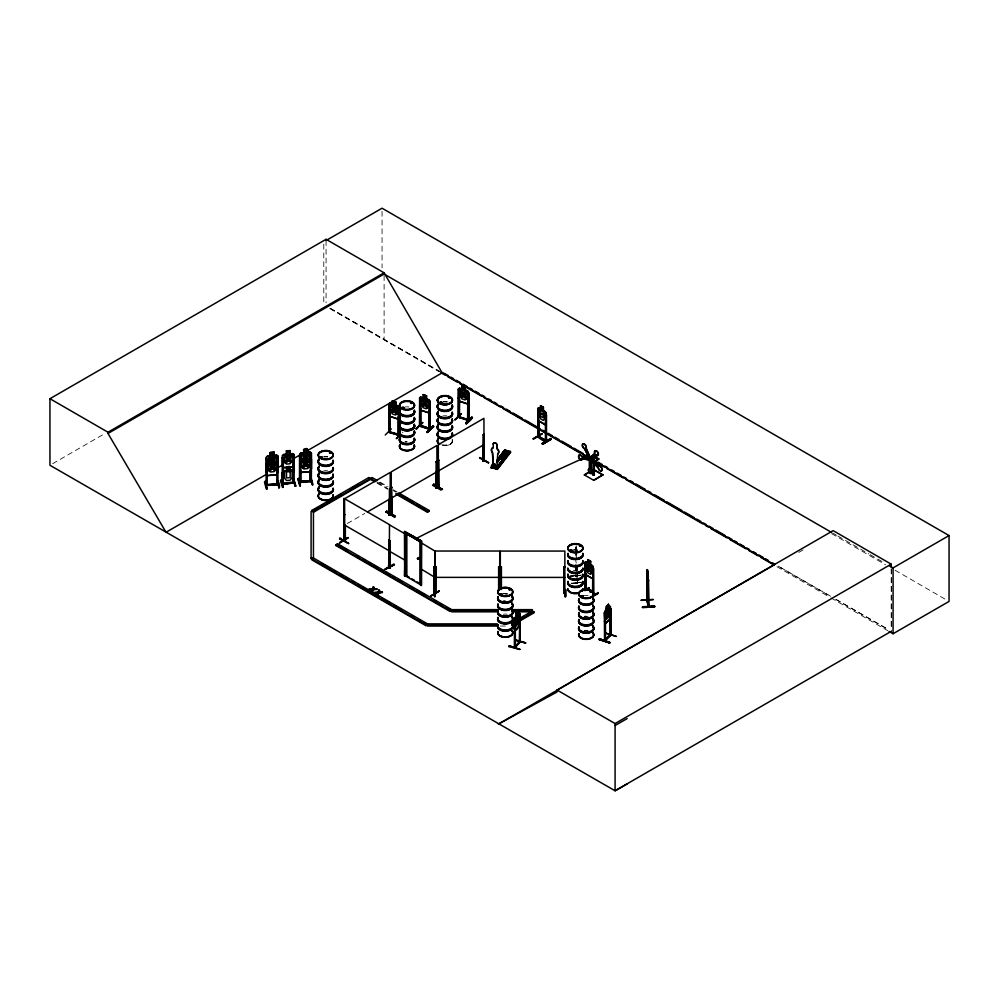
<?xml version="1.0" encoding="UTF-8"?>
<svg xmlns="http://www.w3.org/2000/svg" width="999" height="999" viewBox="0 0 999 999"><rect width="100%" height="100%" fill="white"/><g stroke="black" fill="none" stroke-linecap="round" stroke-linejoin="round"><path stroke-width="0.75" stroke-dasharray="5 3.75" d="M575.711 576.086L576.323 576.723L575.699 576.011M576.211 548.001L576.248 549.537L575.724 547.39L575.711 555.931M576.286 576.66L576.136 576.048M575.861 547.377L575.586 553.608M576.323 575.774L576.261 576.748M52.647 463.711L105.132 433.404M347.265 523.563L364.71 513.498M798.75 552.422L804.145 549.3M577.497 581.942L576.935 582.917M576.46 547.976L576.46 551.223M576.198 550.187L576.061 549.712M569.817 575.973L581.918 575.049M569.88 576.211L580.407 575.524L569.892 576.373M583.254 582.017L571.228 583.316M580.244 582.292L571.228 583.229M572.727 583.229L583.254 582.467M572.789 583.503L580.307 583.029M572.802 583.616L583.316 582.917M500.399 626.048L508.154 626.048L508.154 625.224M577.385 582.292L577.01 582.879M402.41 432.155L402.909 432.767M575.786 576.685L575.836 572.052M575.849 576.773L575.661 575.199M329.895 308.304L439.435 371.303M830.569 596.241L777.821 565.909L830.456 596.303M835.976 599.35L888.71 629.682M832.504 532.929L836.55 535.264M837.886 536.038L868.843 553.908M870.191 554.682L883.64 562.449M831.605 533.616L885.601 564.797M895.054 570.242L946.353 599.862M835.851 599.425L888.498 629.807M330.12 308.179L442.145 372.864M330.12 308.728L439.46 371.853M776.96 566.72L829.62 597.115M830.968 597.889L887.661 630.631M380.095 482.155L388.049 486.75M393.356 489.822L397.34 492.12M378.771 482.217L386.725 486.813M393.356 490.634L396.004 492.17M377.098 482.355L387.712 488.486M377.098 483.179L387.712 489.298M452.335 439.897C453.683 444.692 446.403 446.228 442.932 445.479A7.53 4.346 0 0 0 452.185 440.097M576.111 546.803L576.236 549.438M575.724 547.39L575.824 553.608M575.724 560.439L576.236 563.111M891.42 569.043L891.42 631.243M891.195 568.731L891.195 629.845M577.547 581.805L577.434 582.854L577.434 578.209M577.31 565.184L577.31 571.378M577.434 572.002L577.31 577.572M576.898 565.209L577.01 579.782M576.448 553.846L576.448 558.379M576.248 568.931L576.248 573.576M576.161 545.691L576.223 549.45M576.136 549.712L576.136 555.906M576.136 565.209L576.136 571.403M575.836 564.31L575.836 570.504M575.711 565.234L575.711 571.428M384.103 275.599L384.103 339.897M382.055 211.276L382.055 267.944M326.061 240.534L326.061 302.734M323.788 244.156L323.788 304.795M442.919 402.098A7.655 4.421 0 0 1 446.89 402.098M442.957 401.735A7.542 4.358 0 0 1 448.676 402.16M442.957 415.896A7.517 4.333 0 0 1 446.853 415.896M452.16 439.71A7.517 4.333 0 0 1 449.475 444.268A7.517 4.333 0 0 1 441.146 444.58M452.21 439.86A7.555 4.371 0 0 1 442.944 445.204M405.057 407.005A7.542 4.358 0 0 1 408.966 407.005M405.057 441.883A7.517 4.333 0 0 1 407.005 441.745M405.045 442.033A7.555 4.371 0 0 1 407.005 441.883M323.751 457.03A7.655 4.421 0 0 1 327.722 457.03M323.788 456.68A7.53 4.346 0 0 1 327.684 456.68M323.788 470.841A7.517 4.333 0 0 1 327.684 470.841M573.401 550.187A7.655 4.421 0 0 1 577.36 550.187M573.438 549.825A7.53 4.346 0 0 1 577.335 549.825M575.387 550.412A7.655 4.421 0 0 1 577.36 550.561M573.438 570.541A7.53 4.346 0 0 1 577.335 570.541M584.253 595.579A7.53 4.346 0 0 1 588.149 595.579M584.215 616.658A7.655 4.421 0 0 1 588.186 616.658M584.253 616.296A7.53 4.346 0 0 1 586.201 616.146M584.253 630.481A7.517 4.333 0 0 1 588.149 630.481M503.309 593.868A7.655 4.421 0 0 1 507.267 593.868M503.346 593.518A7.53 4.346 0 0 1 507.242 593.518M505.294 594.093A7.655 4.421 0 0 1 507.267 594.243M503.346 600.786A7.53 4.346 0 0 1 505.294 600.636M503.346 614.235A7.53 4.346 0 0 1 507.242 614.235M586.201 630.431L584.228 630.581A7.555 4.371 0 0 1 588.161 630.606L586.201 630.431"/><path stroke-width="1.5" d="M589.76 468.593L589.285 468.706A2.685 1.573 59.5 0 0 588.786 471.74A2.685 1.573 59.5 0 0 591.72 473.401A2.685 1.573 59.5 0 0 591.208 469.792L590.971 460.589L589.535 459.777L589.535 468.731L589.535 459.777M589.522 468.568A2.685 1.573 59.5 0 0 589.01 471.59A2.685 1.573 59.5 0 0 591.957 473.264A2.685 1.573 59.5 0 0 591.445 469.655L591.208 460.452L598.189 467.944A2.685 1.573 59.5 0 0 600.786 470.991A2.685 1.573 59.5 0 0 601.698 468.306A2.685 1.573 59.5 0 0 598.788 466.196L591.396 459.203L590.709 460.651M515.434 646.378L514.36 646.803L515.334 646.341M520.342 640.784L519.305 641.333M388.736 432.267L399.313 435.514L389.011 432.043L390.109 432.405L389.997 413.823M398.364 408.866L398.201 435.514C397.103 432.442 401.623 436.063 398.264 435.164M419.692 426.161L429.982 429.545L429.982 401.223L428.771 399.675L420.766 397.015L419.605 397.864L419.505 426.098L419.505 425.099L420.879 426.236L419.78 425.824M429.083 427.972L428.971 429.295L428.921 402.859L430.082 402.959L428.921 402.859M428.808 428.234L429.732 428.546M420.816 397.14L419.717 397.952L419.817 425.886L430.194 429.333L430.032 428.246M458.578 416.071C460.614 417.195 457.242 415.072 458.416 417.345L458.429 388.961L458.254 417.207L468.731 420.704L468.743 392.382L467.52 390.834L465.234 390.159L466.845 391.883L466.845 397.927L465.122 399.95L461.913 398.876L460.189 395.716L460.189 389.66L461.913 389.16L461.863 385.701L465.297 386.85L465.297 390.097M459.165 416.595L459.315 417.619L459.515 398.763M467.569 419.393C467.095 420.766 469.842 418.906 467.569 419.63L459.415 416.908L467.682 419.418M468.943 420.454L468.831 394.118L467.894 393.793L467.569 420.354M646.877 600.149L648.301 606.942L648.151 576.673L648.064 584.777L647.689 579.657C647.065 589.547 647.389 561.775 647.689 578.184L647.914 576.435L648.214 606.805M647.639 599.625L647.527 600.674M648.126 606.268L648.776 606.893L648.164 579.907L648.701 580.506M497.739 453.858L496.878 466.483L493.194 465.484L492.445 452.634A4.033 3.009 37.9 0 1 493.206 447.652L493.306 443.968A2.01 1.498 37.9 0 1 495.142 442.794A2.01 1.498 37.9 0 1 496.978 444.917L496.978 448.476A4.033 3.009 37.9 0 1 497.739 453.858L497.639 453.983A4.033 3.009 37.9 0 0 496.878 448.613L496.978 444.917M498.289 467.157L497.852 465.322L497.877 466.633M648.164 587.337L648.014 589.772L648.289 587.237M588.536 459.702L582.542 458.828A2.685 1.573 59.5 0 1 579.944 458.941A2.685 1.573 59.5 0 1 579.033 455.232A2.685 1.573 59.5 0 1 581.942 456.406L589.572 458.179L584.378 448.676A2.685 1.573 59.5 0 1 582.255 445.142A2.685 1.573 59.5 0 1 584.64 444.518A2.685 1.573 59.5 0 1 585.926 448.264L590.571 458.004L589.173 458.454M653.184 599.45L641.146 600.199M493.893 465.996L494.567 465.559M494.093 464.922C494.13 466.97 494.505 463.249 495.217 464.947M495.017 464.223L494.368 465.247M495.167 464.535L495.005 468.069L495.217 464.373M610.327 635.039L604.932 639.41M344.468 541.096L343.768 539.685L344.667 541.171L343.868 540.684L343.868 498.301L389.498 524.65L389.398 541.845M343.868 539.697L345.454 539.735M344.955 540.896L344.942 525.037M390.134 567.519L388.648 566.595L389.011 540.034L389.797 540.484L389.111 540.983L389.111 567.432L390.284 567.607L389.023 566.308L389.023 567.27M434.165 592.994C434.428 594.705 433.129 590.971 436.338 592.469M434.253 592.082L435.077 592.419M435.327 592.145L435.027 593.456L435.027 551.148L421.566 542.994M538.848 421.541L538.936 437.087C537.362 436.163 538.274 435.314 538.848 436.076M537.774 435.839L538.374 437.212M545.704 439.935C549.875 443.106 527.122 429.757 546.078 440.584M519.655 622.102L519.118 625.849L514.947 630.544M519.83 622.09C517.632 633.641 511.913 632.667 514.348 619.442M494.755 465.334C492.657 466.72 496.515 463.811 493.444 464.597C492.894 473.464 494.655 459.24 491.408 465.759L491.758 468.007M494.318 464.922C494.405 466.096 493.568 465.646 494.28 465.209M584.977 589.76L586.088 589.909M584.939 590.634L584.89 562.412L585.876 561.713L592.382 565.571L593.319 567.257L593.406 595.529L592.894 593.893M608.528 607.542L608.416 604.258L608.466 607.717L609.914 606.193L604.37 612.587L605.057 623.838L609.927 619.255L610.551 615.421M647.052 599.725L646.965 599.038L647.115 599.812M648.751 606.768L646.99 599.113M508.903 646.603L519.98 649.462L509.203 645.754L508.903 646.628M519.942 649.375L509.178 645.829M599.125 639.535L599.462 638.673L609.865 642.794L599.125 639.535L609.54 643.056M599.425 638.761L609.84 642.282M321.228 457.092L320.916 458.191L322.515 458.042M321.953 457.842L321.154 457.717L321.553 456.98M321.928 456.98L321.928 458.129M329.895 452.372L330.694 452.559M330.694 452.909L329.882 453.034L330.532 452.522M402.597 408.354C400.974 406.793 404.732 409.677 403.221 407.48M402.797 408.179L403.733 407.717M411.75 403.371L410.976 403.446M411.963 403.234C410.089 403.022 412.475 403.159 411.363 402.622M441.446 403.209L440.109 402.784L441.121 401.985M440.197 402.684L441.633 402.447M441.72 402.447L441.321 403.072M441.958 402.497L440.909 403.446L439.822 402.659M449.013 398.226L449.25 397.327M449.65 397.49L448.988 397.852M501.798 594.855L501.985 594.118M502.422 594.73L500.886 593.818M509.64 589.772L509.153 589.872M509.365 589.31L510.002 589.585L509.54 589.123M510.314 589.485L509.815 589.135M571.89 551.173L572.202 550.536M580.044 545.854C579.695 546.778 579.432 544.855 580.469 546.091M582.205 595.879C584.615 598.014 579.258 595.966 582.792 596.028M582.205 597.04L581.505 596.178M582.717 596.59L581.992 596.053M591.208 591.932C591.82 590.933 589.285 592.744 590.484 591.208M590.559 591.196L590.072 591.545M590.409 591.87L590.222 591.883M339.573 538.886L340.022 538.099L339.573 538.911L348.651 543.543L339.985 538.174M395.254 516.558L386.675 511.188L395.317 516.071M433.304 484.802L433.778 483.978L442.382 489.435L433.716 484.428M646.865 571.815L647.115 600.774L646.865 571.815C648.351 578.508 647.215 563.149 647.09 573.051M591.396 459.203L590.946 460.514L598.426 467.807A2.685 1.573 59.5 0 0 601.023 470.854A2.685 1.573 59.5 0 0 601.935 468.169A2.685 1.573 59.5 0 0 599.025 466.046L591.158 459.34M515.259 624.475L516.158 626.048L517.844 624.138L518.756 620.529L518.756 614.485L517.844 614.422C522.152 609.952 513.623 617.744 514.41 619.505L514.41 647.827L519.855 641.608M514.41 619.505L516.271 616.358L516.096 613.049L517.907 611.001L517.844 614.422L518.019 611.038M589.198 567.744L586.888 563.436L588.648 568.156C584.79 570.117 588.261 573.726 589.248 569.218L591.533 573.738L589.81 568.843C594.417 564.173 588.548 565.946 589.023 567.245M545.154 424.6L546.091 422.003M546.191 421.953L545.204 424.762L538.611 420.954L537.862 417.157L538.723 420.879M592.282 578.483L593.219 575.899L593.219 567.245M593.319 575.836L592.357 578.633L585.764 574.825L584.89 571.103M272.015 459.977C272.739 455.694 278.746 454.545 272.952 460.377C278.234 464.647 273.976 465.821 272.115 461.126C270.692 465.984 265.821 465.871 271.328 460.502C264.797 454.345 273.027 457.43 272.178 459.915M305.519 456.705C305.332 453.596 312.662 450.749 306.368 457.342C312.6 464.835 305.182 459.065 305.544 458.291C307.005 459.752 297.615 465.409 304.745 457.455C299.3 452.984 304.47 452.435 305.657 456.993M286.451 454.295L283.654 454.47L282.405 455.756L282.405 464.435L283.641 467.619L292.819 466.708L294.156 463.349M294.056 479.745L292.744 483.004L283.741 483.866L282.567 480.844M276.598 468.144L277.909 464.897M266.283 466.009L267.495 469.13L276.711 468.319L278.059 464.985M266.396 457.28L266.308 472.39L267.532 475.586L276.735 474.712L278.084 471.366L278.034 456.206L276.661 455.182L278.059 456.281M300.899 466.009L310.14 465.284L311.463 461.863L310.04 465.184L300.924 466.083L299.712 462.962M311.476 459.552L311.501 468.331L310.065 471.578L301.036 472.34M303.634 452.772L300.936 452.934L299.712 454.283L299.75 469.43L300.961 472.539L310.165 471.678L311.476 468.256M372.34 591.47L373.214 589.335L376.86 588.861L373.214 589.885L372.34 592.02L371.653 591.071L372.352 589.398L368.781 589.422L372.477 589.485L373.339 586.838L374.026 587.774L373.326 589.422L376.86 589.41M377.884 594.68L378.758 592.532L382.405 592.07L378.758 593.081L377.884 595.229L377.197 594.28L377.909 592.594L374.325 592.619L378.022 592.694L378.896 590.034L379.583 590.983L378.883 592.632L382.405 592.619M372.477 589.485L373.339 586.838M377.197 594.28L378.896 590.034M394.006 408.516C394.018 405.681 400.199 405.444 394.792 409.69C399.625 416.208 395.354 415.247 394.093 410.152C392.894 414.872 388.586 411.688 393.369 409.203L391.221 404.782L394.043 408.691M388.911 412.712L389.897 416.358L397.977 419.043L399.213 416.146M419.605 406.556L420.666 410.139L428.746 412.824L429.87 409.877M467.407 403.846L468.618 401.036M468.743 401.086L467.495 403.983L459.428 401.286L458.366 397.714L459.49 401.223L467.482 403.783M424.812 402.472L421.978 398.564L424.138 402.984C419.355 405.469 423.663 408.653 424.862 403.946C426.223 409.028 430.144 409.99 425.549 403.484C431.081 398.539 424.4 400.249 424.662 401.998M372.352 589.398L371.653 591.071M373.326 589.422L374.026 587.225M378.758 593.081L379.583 590.434M588.798 587.737L585.139 589.872M339.623 542.469L348.176 537.487L339.685 543.006M339.598 542.869L348.102 537.899M384.44 569.38L393.981 563.923M533.104 438.823L542.082 433.591L533.154 438.798M542.007 434.016L533.591 439.11M519.268 642.232L520.342 641.745L519.305 641.608L515.397 646.553M282.542 487.462L280.482 480.556L281.056 480.019L283.042 487.35L281.119 479.97L283.204 486.85L282.605 487.387M265.135 481.443L264.473 482.055L266.283 488.961L266.945 488.898L265.135 481.443L266.858 488.773M297.914 478.958L298.551 478.409L300.362 485.864L299.7 485.914L297.952 478.946L300.287 485.726M298.476 478.459L300.362 485.864M608.528 604.295L606.393 606.231L605.444 611.588L605.506 640.571M345.03 540.009L344.305 539.547M388.761 566.633L389.086 565.372L388.623 565.809M537.949 417.195L537.762 408.529L538.661 407.879C543.006 412.874 539.46 399.612 540.671 409.153L539.26 409.415L539.26 415.472L540.671 418.868L543.281 420.379L544.692 418.606L544.692 412.55L543.281 410.664L545.292 411.6L546.191 413.374L546.203 441.57L545.354 441.171L545.342 440.122L546.453 440.359C547.877 445.254 533.791 434.303 538.961 437.05M435.077 596.203L434.44 596.753L434.952 589.635M434.952 589.273L435.114 596.753M385.239 435.002L391.333 428.896M422.627 422.927L415.996 428.783L422.54 422.802M460.851 413.836L454.757 419.93L461.388 413.536L460.801 413.886M455.269 419.605L461.313 413.923M494.755 465.546L494.343 465.434M389.91 513.648L389.048 515.109L390.209 514.885L390.209 472.44L344.58 498.776L344.742 541.146L345.142 539.497M389.048 515.109L389.91 514.61L389.91 498.726M437.937 485.839C439.997 484.303 437.312 488.024 438.224 486.113M482.879 460.002L483.728 459.49M483.179 434.79L483.941 434.34L483.179 434.79L483.091 461.176L484.04 460.689L484.028 459.665L482.879 460.851M283.466 483.703C281.044 484.84 282.53 481.281 283.541 483.266L292.732 482.092M605.481 639.535L604.445 639.922L610.651 634.939L604.445 640.883L605.082 640.022M519.305 642.295L519.867 615.322L520.292 641.882L514.785 647.926L515.334 647.302M266.009 485.327L267.332 485.214M276.636 483.441C277.522 486.538 275.512 482.305 277.972 483.329M299.425 481.331L300.761 481.206M299.425 482.292L311.388 481.243M648.151 605.844L648.663 605.319M417.445 558.379L418.943 558.953L419.018 557.942M418.743 557.492C417.557 559.265 420.891 558.304 418.706 557.592M419.068 558.266L419.118 558.678M405.956 576.336L405.956 533.304L420.442 541.658L420.392 584.827L421.566 585.352L421.566 541.008L404.47 531.568L404.657 576.011L406.056 576.386L406.056 533.466L420.354 541.72M321.116 457.18L321.116 457.929M402.06 407.629L402.647 408.416M403.633 407.929L402.647 407.692M404.021 408.379L403.721 407.48L403.371 408.079M411.089 402.747L411.263 403.246M441.533 402.997L440.909 402.035M570.679 550.299L570.254 551.036M571.028 551.236L570.754 550.324L571.79 550.948M572.402 551.198L572.327 550.437M580.344 546.053L579.457 545.879M581.256 596.191L581.193 596.952M590.334 458.141L586.163 448.126A2.685 1.573 59.5 0 0 584.877 444.38A2.685 1.573 59.5 0 0 582.492 445.005A2.685 1.573 59.5 0 0 584.615 448.539L590.022 459.99M493.306 443.968L493.206 444.093A2.01 1.498 37.9 0 1 495.042 442.932A2.01 1.498 37.9 0 1 496.878 445.054M493.206 447.652L493.306 447.527A4.033 3.009 37.9 0 0 492.544 452.51L493.306 465.397L496.978 466.346M497.852 466.695L496.491 468.444L491.833 467.245L493.194 464.123M493.656 464.323L490.996 467.794L494.143 464.248M498.164 458.591L504.832 449.887L510.339 451.66L504.395 450.512L505.269 450.724M494.08 464.036L490.971 467.769L496.928 468.906L496.491 467.082L496.491 468.444M496.715 460.764L504.832 449.887M496.828 460.789L504.882 450.437M497.065 461.076L504.233 451.873M497.44 461.176L501.885 455.394M496.653 462.35L505.007 451.66M497.002 462.225L505.057 451.873M505.307 452.147L497.252 462.5L505.444 452.16M496.491 467.082L497.852 465.322M508.379 452.522L495.442 468.931L507.954 452.797M508.816 453.022L496.153 469.105L508.441 452.722M495.417 468.906L496.515 469.218L510.339 451.323M496.565 469.243L510.352 451.648L510.789 452.147L497.352 469.405L496.253 469.143M497.215 469.393L510.302 451.823M517.969 611.213L516.096 613.049M514.972 620.854L514.96 647.814M520.242 615.434L519.368 615.884M514.722 640.072L525.799 642.906L515.034 639.697M435.064 592.182L436.413 592.419M500.324 589.472L500.324 551.073L564.847 551.073L564.847 593.418C562.999 592.657 564.335 591.608 564.81 592.482M386.313 511.9L394.455 517.095L395.329 516.608M282.43 455.831L283.704 454.57M294.131 481.93L293.069 482.067L293.082 483.066L283.654 483.978L282.442 480.869L282.567 472.215L283.691 470.904L286.351 470.654L284.553 472.09L284.553 478.134L286.501 480.544L290.16 480.194L292.12 477.41L292.12 471.366L290.16 470.467L290.135 467.157L286.501 467.582M282.592 472.29L283.766 471.078M266.321 463.786L267.557 462.425C268.731 460.402 281.119 463.111 276.623 461.688L274.026 462.013L274.138 458.566L270.217 458.941L270.242 462.25M266.458 463.811L267.632 462.612L270.379 462.35L268.394 463.536L268.394 469.592L270.354 472.003L274.013 471.653L275.974 468.881L275.974 462.824L274.013 461.938M303.671 459.215L300.974 459.39L299.725 460.664M270.317 455.844L267.52 455.981L266.271 457.242L266.071 485.576L278.034 484.527L278.034 483.566L276.748 483.716M301.011 453.109L299.837 454.308L299.875 469.393M590.084 458.116L594.792 452.997A2.685 1.573 59.5 0 1 596.091 450.711A2.685 1.573 59.5 0 1 598.463 454.033A2.685 1.573 59.5 0 1 596.353 455.169L591.258 459.74L590.322 457.979M596.103 454.957L591.258 459.74M389.048 405.756L389.997 406.069M395.779 401.91L395.604 405.294L397.315 406.943L397.315 412.987L395.604 415.01L392.395 413.948L390.671 410.776L390.671 404.732L392.395 404.22L392.282 400.836L395.779 401.91L395.716 405.219L398.002 405.894L399.213 407.442L399.213 435.764L399.101 407.455M398.002 405.894L389.985 403.421L388.948 404.17L388.923 432.38L388.836 404.083L389.997 403.221L392.457 404.158L392.457 400.911M389.897 416.358L397.977 419.043M399.313 409.178L398.151 409.066M419.817 399.538L420.766 399.85M388.848 432.342L389.111 431.081L390.109 432.405M426.486 395.766L423.114 394.555L423.164 398.002L421.441 398.514L421.441 404.558L423.164 407.729L426.373 408.791L428.084 406.78L428.084 400.724L426.373 399.076L426.373 395.829L423.164 394.767M426.548 398.938L426.548 395.691M420.666 410.139L428.746 412.824M398.052 435.377L398.539 434.215L389.897 431.968L399.101 434.827M399.338 435.114L396.291 438.686L400.474 434.627M422.627 422.377L416.583 428.971M422.565 422.764L416.046 428.733M461.8 389.011L459.453 388.236L467.52 390.834M458.578 390.696L459.515 391.009M465.122 390.222L465.297 386.85M428.821 429.158L429.133 411.938M430.194 428.334L429.695 429.533L429.87 401.236M427.135 432.355L433.678 426.548L427.06 432.467L433.179 425.936M427.122 431.955L433.129 425.874L433.691 426.61M427.06 432.467L433.179 426.311L427.21 432.442M468.831 394.118L467.682 394.006M465.809 423.077C473.301 413.636 475.124 416.908 466.396 423.813L465.809 423.077L471.89 417.033M465.809 423.626L472.427 417.707M466.383 423.751L472.402 417.682M282.292 483.803L289.648 483.091M283.192 483.666L283.341 457.38L282.267 457.492L282.205 484.078L282.292 482.842L283.479 483.041M292.957 482.692L294.131 482.892L294.156 454.645L292.757 453.558L290.097 453.933M605.082 610.751L606.568 609.552L606.505 606.268L608.466 604.47M605.107 613.998L604.919 641.071L610.951 635.127L610.951 608.778L610.039 609.203L610.514 635.626M610.951 608.778L610.039 609.203M605.057 623.838L609.927 619.255M605.631 633.216L616.383 636.45L605.719 633.066M610.589 608.653L610.489 635.701L611.013 634.103L609.964 634.64M300.761 482.467L300.637 455.844L299.55 455.931L299.488 482.529L300.761 482.167M310.19 480.394L311.388 480.282M311.301 480.556L310.165 480.669M310.04 452.322L311.463 453.159L311.326 481.493L310.389 481.618M344.942 514.585L344.28 514.61L344.193 541.008L345.03 540.284M390.971 513.049L391.995 512.849M390.159 514.86L389.348 515.284L389.435 488.886L390.209 488.436L389.435 488.886M436.9 486.913L435.714 488.136L436.988 487.862L436.888 445.492L391.271 471.84L391.271 514.185C393.519 511.538 389.835 515.022 391.446 513.224M436.688 486.663L435.739 488.174L436.688 487.624M438.648 486.426L437.937 486.9L438.873 486.351M439.185 486.588L438.873 485.389M482.879 460.951L483.728 460.452M494.443 465.022L494.418 464.66M438.024 486.75L438.024 460.502L438.786 460.064L439.085 486.6L438.324 487.025L438.324 444.667L483.941 418.331L484.028 460.626M330.095 452.297L329.533 452.934M402.497 407.43L402.185 408.529L403.783 408.379M403.521 408.354L403.796 407.604L402.822 407.317M439.897 402.435L440.397 402.747M449.188 398.064L449.575 397.764M449.812 398.164L449.812 397.627M502.235 594.755L500.986 595.204L500.199 594.442M571.74 550.899L571.74 550.174M581.693 595.991L581.068 596.79M582.779 596.84L582.991 596.166M582.717 596.927L583.141 596.191M583.029 597.09L583.254 596.341M590.459 591.82L591.158 591.808M458.366 389.023L459.515 388.161M458.479 389.098L459.577 388.286M537.862 408.616L538.748 407.829L545.254 411.688L546.278 413.311L546.166 422.09M584.989 562.512L585.926 561.85M519.792 642.332L519.717 613.361L519.905 642.307M514.972 646.241L514.785 647.926M436.288 566.795L435.189 566.795L436.288 566.795L436.163 593.456L436.163 592.107M563.748 566.845L564.847 567.082L563.748 566.845L563.761 593.418L564.934 593.144M564.81 593.443L564.81 592.195M505.469 450.786L506.343 451.011L504.832 450.237M508.853 451.648L509.69 451.885M492.519 467.969L492.832 468.281M303.771 459.228L301.823 460.502L301.823 466.545L303.771 468.956L307.43 468.618L309.39 465.834L309.39 459.79L307.43 458.891M605.032 640.958L604.907 614.672M648.776 605.931L647.115 600.087L648.214 605.844M582.567 458.553L582.305 458.978A2.685 1.573 59.5 0 1 579.707 459.078A2.685 1.573 59.5 0 1 578.796 455.369A2.685 1.573 59.5 0 1 581.718 456.555L582.117 456.73M594.929 453.334L594.567 453.134A2.685 1.573 59.5 0 1 595.854 450.849A2.685 1.573 59.5 0 1 598.239 454.17A2.685 1.573 59.5 0 1 596.116 455.307L595.866 455.094M589.697 457.367L592.869 455.494L592.869 456.181M594.38 454.557L593.094 455.319L595.017 456.406L596.303 455.644L596.303 457.967M598.763 458.816L594.53 462L598.763 458.816L596.778 457.692L595.017 458.728L595.017 456.406M584.328 475.012L593.493 469.605L602.859 474.9L593.493 469.468L584.328 474.875L593.693 480.307L602.859 474.9L593.693 480.307M344.168 514.135L344.655 514.76M392.045 513.773L390.859 514.023L390.971 487.674L391.733 487.225L392.033 513.836M392.033 487.387L390.971 487.674M436.588 461.326L435.826 461.775L436.888 461.501L436.588 487.674L435.751 488.074L435.826 472.227M439.085 460.227L438.024 460.502M538.074 410.252L538.848 410.689M545.729 414.61L546.503 415.06L545.429 414.785L545.429 441.233M385.839 512.187L386.725 511.151M432.53 485.252L441.133 490.159M488.648 462.674L480.032 457.767M345.055 540.509L344.28 540.921M483.179 461.126L483.941 460.676M542.195 443.469L550.749 438.549L542.245 443.519L542.669 444.293L551.161 439.26L542.669 444.268M389.822 567.769L390.184 541.258L389.398 540.809M388.623 566.495L389.31 566.133M388.723 566.558L389.398 566.196M385.539 569.343L394.455 564.685L385.539 568.98M434.253 566.708L433.953 593.256L434.253 566.708L435.027 567.145L434.752 593.731L434.827 592.757M439.235 590.609L430.719 596.116L439.335 591.146M430.719 596.116L439.273 591.046M627.172 783.903L615.084 790.783L49.95 465.259L49.95 398.713L326.061 239.31L384.103 272.814L442.145 372.864L589.398 457.879M49.95 398.713L107.992 432.23L384.103 272.814M166.683 531.905L166.021 532.28L107.992 433.466L384.103 274.051L831.156 532.155M166.021 532.28L266.596 474.213M277.397 467.969L282.804 464.86M293.606 458.616L300.362 454.72M307.105 450.824L442.794 372.49M318.406 507.492L311.775 511.313L311.775 510.489L368.806 477.559L375.774 481.593M321.066 505.956L323.713 504.42M326.361 502.897L330.344 500.599M332.992 499.063L335.652 497.527M338.299 496.003L340.959 494.468M350.237 489.11L358.191 484.515M377.435 480.631L372.14 477.559L313.436 511.451L311.089 511.451L311.089 558.841L313.436 558.841L313.436 511.451L311.775 510.489M313.436 512.275L372.14 478.384L372.14 477.559M543.381 407.367L543.381 410.601L543.281 407.417L540.671 405.906M537.737 411.588L546.191 416.446M367.395 511.95L390.209 498.776M391.271 498.176L436.888 471.84M438.324 471.016L483.941 444.667M446.316 607.367L451.685 610.464L450.025 611.425L335.964 545.566L335.964 544.755L337.625 543.793L451.685 609.64L498.214 609.64M427.497 624.687L425.836 625.649L311.775 559.802L311.775 558.978L313.436 558.016L427.497 623.875L497.302 623.875M335.964 545.566L337.625 543.793M397.003 493.843L427.497 511.451L429.17 510.489L429.17 511.313L427.497 512.275L395.666 493.893M421.566 541.008L404.47 531.568M404.47 575.911L405.057 559.09M335.964 544.755L450.025 610.601L451.685 609.64L451.685 611.825L498.214 611.825M311.775 558.978L425.836 624.825L427.497 623.875L427.497 626.048L497.302 626.048M584.89 562.412L584.989 571.141M585.239 564.123L586.013 564.572M590.509 564.497L590.596 561.201L590.409 564.547L591.82 566.445L591.82 572.489L590.409 574.275L587.799 572.764L586.388 569.355L586.388 563.311L587.799 563.036L587.887 559.74L590.409 561.313M592.32 565.546L593.319 567.257M592.544 591.932L592.844 568.518L593.606 568.955L593.706 595.354L592.844 594.855L593.568 595.229M593.606 568.955L592.544 568.693M512.212 622.627L514.897 621.066M520.267 617.969L532.342 611.001L534.003 611.962L534.003 612.787L520.591 620.529M521.603 618.019L524.288 616.47M526.972 614.922L529.657 613.374M512.537 624.35L515.222 622.802M520.591 619.705L534.003 611.962M512.537 625.174L515.222 623.626M585.489 590.009L589.16 587.899M585.614 590.147L589.273 588.036M592.944 595.242L597.889 592.869M593.381 595.978L598.301 593.219M593.418 596.066L598.301 593.244L597.877 592.469M499.001 723.763L557.042 691.97L557.042 690.047L833.154 530.631L891.195 564.148L891.195 567.195M498.351 724.138L774.475 564.722L594.792 460.989M557.042 690.047L615.084 723.563L891.195 564.148M889.023 565.559L893.069 567.894L949.05 535.564L949.05 601.423L893.069 633.741L889.01 631.405M891.195 631.368L615.084 790.783L615.084 723.563M409.415 577.347L406.843 575.849L406.843 533.091L406.094 533.528L420.217 541.795L420.966 541.358M406.843 575.849L406.094 576.273L420.217 584.54L420.966 584.115M615.084 725.474L627.172 718.593M483.466 460.514L483.641 434.165M391.558 513.561L391.733 497.677M389.735 514.61L389.997 513.598L389.498 515.234M402.597 407.53L403.009 407.367M449.038 397.577L449.675 397.565M320.916 457.23L322.04 457.055M571.965 551.086L571.178 551.211M572.152 551.198L570.367 551.198L571.203 550.137M500.936 593.868L500.499 594.567M510.152 589.822L509.415 589.422M501.835 594.992L501.648 593.868M582.966 596.952L581.256 596.815M483.516 460.539L484.028 459.665M436.588 486.713L436.588 487.674M389.523 514.31L390.297 513.773M514.772 639.922L525.549 643.106M419.717 424.887L419.992 425.849M595.879 456.518L595.879 455.794M322.277 458.141L321.328 458.017M501.098 593.831L500.162 594.73M266.246 484.315L267.332 484.253M266.246 485.277L277.884 484.565M277.972 484.29L276.96 484.652M277.972 484.577L277.909 456.256M311.263 481.256L311.326 455.157L310.19 455.007M389.048 431.131L389.897 431.693M419.817 424.925L420.691 425.162M458.578 417.033L468.056 420.117M420.504 426.423L420.554 400.062M398.364 435.202L398.364 416.608M391.246 513.286L391.82 512.824M538.074 421.103L538.211 436.613L538.249 435.626M389.91 567.832L389.535 566.221M276.873 484.303L276.76 458.054L277.909 458.191L276.823 458.291M373.326 588.873L376.86 588.861M372.352 589.947L369.43 589.797M378.883 592.082L382.405 592.07M377.909 593.144L374.975 592.994M368.781 589.422L372.477 588.935M374.325 592.619L378.022 592.145M286.313 450.961L290.222 450.574L290.122 454.008L292.07 454.895L292.07 460.939L290.122 463.736L286.463 464.098L284.515 461.7L284.515 455.644L286.463 454.37L286.313 450.961L290.247 450.649M283.728 454.645L292.732 453.746L294.031 454.695M292.932 456.668L294.006 456.555L292.857 456.431L292.869 483.179L294.205 479.82M283.416 457.617L282.267 457.492M293.069 479.333L293.731 479.258L295.791 486.151L295.13 486.213L293.069 478.783M292.957 481.73L294.056 481.693M294.056 482.654L293.069 483.029M294.006 482.904L282.467 484.09M479.657 457.954L488.261 462.862M385.964 512.05L394.505 516.933M286.501 470.816L286.351 467.407C294.118 463.686 286.825 472.564 292.807 470.029L294.205 471.116L292.744 470.142M274.163 458.653L270.217 458.941M303.671 455.969C311.451 452.097 304.058 460.989 310.102 458.529L311.501 459.627M307.455 455.731L303.796 456.068L303.796 459.303M310.115 458.603L300.974 459.39M276.735 474.712L267.532 475.586M605.044 640.347L605.169 639.323M270.205 455.819L270.192 452.51L274.113 452.16L274.113 455.407M303.758 449.637L307.43 449.313L307.43 452.559L309.39 453.459L309.39 459.515L307.43 462.275L303.758 462.599L301.798 460.177L301.798 454.12L303.758 452.872L303.609 449.463C311.426 445.754 304.033 454.607 310.077 452.135L311.476 453.234M270.205 452.584L274.138 452.235M273.988 455.519L276.673 455.257L267.52 455.981M300.961 453.009L310.077 452.135M267.208 458.878L266.134 458.978L267.27 459.128L267.17 485.551M300.699 456.081L299.55 455.931M267.495 469.13L276.711 468.319M266.333 484.627L276.698 483.953L267.395 484.765C266.508 485.539 268.406 484.777 266.209 484.665M299.762 482.579L299.663 481.231L310.127 480.919L300.487 481.156M276.973 483.728L277.797 483.653M311.326 481.493L299.75 482.542M278.908 487.312L278.908 487.862C280.507 488.361 278.908 479.895 277.098 480.956L277.26 480.869M311.238 480.119L312.325 484.815L312.987 484.765L311.126 477.784M417.994 559.34L418.256 557.767L419.13 558.229M571.078 550.212L572.552 550.861M501.498 594.904L500.749 594.992M647.527 574.325L646.99 573.726L647.539 600.749M647.127 584.415L646.99 580.494L648.151 589.772M641.171 600.374L653.196 599.6M642.494 606.768L654.532 606.043L642.494 607.317L654.595 606.905L642.569 607.629M538.074 436.588L546.503 441.396L545.479 441.208M545.866 440.984L545.729 423.913M293.931 481.705L293.931 482.667M277.847 483.341L277.847 484.303M594.305 475.337L593.106 474.662L594.305 475.337L594.305 460.876M498.626 566.808L499.725 567.045L498.626 566.808L498.626 590.933M501.411 566.833L500.324 566.833L501.411 566.833L501.411 589.472M434.365 589.772L435.027 589.772M565.097 596.653L565.097 589.735M564.934 589.81L565.609 589.81M435.189 593.144L436.288 593.381L435.202 593.381M311.089 558.016L313.436 558.016M435.202 577.372L499.725 577.372M500.324 577.41L564.847 577.41M512.175 609.64L532.342 609.64L532.342 611.825L512.175 611.825M451.685 611.001L498.214 611.001M512.175 611.001L532.342 611.001M427.497 625.224L497.302 625.224M321.74 458.229L320.966 458.042M571.391 550.461L572.102 550.874M501.286 594.642L500.574 594.23M608.354 607.679L609.365 607.767L609.365 613.823L608.354 617.394L606.455 619.243L605.444 617.632M468.618 420.729L468.481 419.705M581.88 456.868L589.348 458.316M589.785 460.139L582.33 458.691A2855.005 794.505 -41.8 0 0 416.346 538.424M571.203 551.273L570.441 551.073M501.798 594.268L500.661 594.355L501.098 594.967M293.731 479.245L295.779 486.088M312.437 484.715L311.051 479.208M279.008 487.762L277.123 480.407L278.983 487.712M493.319 464.747L495.005 465.184M493.444 467.47L495.129 467.907M435.027 593.456L435.202 551.036L499.725 551.036L499.725 589.435M516.096 616.283L515.259 618.418L515.397 647.402M461.913 385.914L465.122 386.988M392.395 400.974L395.604 402.048M429.27 428.034L430.082 428.346M429.27 428.996L430.082 429.295M610.439 606.693L610.389 635.664M604.37 612.587L604.545 640.883L604.507 639.822M545.779 439.997L546.028 441.57M592.894 594.855L592.919 593.856M593.181 595.454L592.544 595.029M596.403 458.166L598.763 459.503M592.17 459.977L594.53 461.313M551.173 439.323L550.699 438.499M479.582 457.542L488.661 462.724M433.653 484.527L442.382 489.435M388.723 540.209L389.498 540.659M389.111 540.983L389.885 541.421M433.953 566.883L434.727 567.32M389.36 566.008L388.761 565.671M435.027 592.494L434.378 592.107L434.378 593.069M339.922 538.636L348.651 543.543M389.398 567.145L390.184 567.594M949.05 535.564L382.055 208.217L326.061 240.534L326.061 239.31M540.571 405.744L543.468 407.317M538.798 420.816L545.254 424.538M444.143 373.264L448.201 375.612M450.899 377.16L453.596 378.721M456.306 380.282L460.352 382.629M463.061 384.19L467.107 386.526M469.805 388.087L472.515 389.647M475.212 391.208L479.27 393.544M481.968 395.104L484.665 396.665M488.723 399.001L491.421 400.562M494.13 402.122L496.828 403.683M500.886 406.019L503.583 407.58M506.281 409.14L510.339 411.488M513.036 413.049L522.502 418.506M525.199 420.067L540.059 428.646M542.757 430.207L545.466 431.768M548.164 433.316L552.222 435.664M554.92 437.225L558.965 439.56M561.675 441.121L571.128 446.578M573.826 448.139L583.291 453.596M585.988 455.157L588.686 456.718M598.151 462.175L602.197 464.523M604.907 466.083L607.604 467.644M611.663 469.98L614.36 471.54M617.057 473.101L621.116 475.437M623.813 476.998L626.523 478.558M630.569 480.894L633.266 482.455M635.976 484.016L645.429 489.473M648.126 491.033L650.836 492.594M654.882 494.942L664.347 500.399M667.045 501.96L681.905 510.539M684.602 512.1L694.068 517.557M696.765 519.118L700.823 521.453M703.521 523.014L706.218 524.575M708.928 526.136L712.974 528.471M715.684 530.032L725.137 535.489M727.834 537.05L731.892 539.398M734.59 540.958L737.287 542.519M739.997 544.068L744.043 546.416M746.753 547.976L749.45 549.537M753.508 551.873L756.206 553.434M758.903 554.994L762.961 557.33M765.659 558.891L768.368 560.451M772.414 562.787L775.124 564.348M440.809 372.639L444.855 374.975M447.552 376.536L457.005 381.993M459.702 383.554L481.306 396.016M484.003 397.577L500.212 406.93M502.909 408.491L536.663 427.972M539.36 429.533L579.857 452.922M582.554 454.483L586.613 456.818M596.053 462.275L604.158 466.945M606.855 468.506L623.064 477.859M625.761 479.42L702.709 523.851M705.406 525.412L708.116 526.96M710.813 528.521L727.01 537.874M729.707 539.435L745.916 548.788M748.613 550.349L758.066 555.806M760.763 557.367L774.262 565.159M590.596 561.201L587.699 559.64L587.799 563.036M585.926 574.7L592.382 578.433M398.663 492.882L429.17 510.489M399.987 494.468L407.942 499.063M410.601 500.599L413.249 502.122M417.232 504.42L419.88 505.956M422.527 507.492L425.187 509.015M374.45 481.643L368.806 478.384L368.806 477.559M343.868 524.65L389.498 550.986M338.973 545.392L347.015 550.037M356.418 555.456L359.091 557.005M363.124 559.328L365.809 560.876M368.494 562.425L371.178 563.985M373.863 565.534L377.884 567.857M380.569 569.405L383.254 570.953M385.939 572.502L389.96 574.825M392.644 576.373L395.329 577.922M398.014 579.47L402.035 581.805M410.089 586.45L414.11 588.773M416.795 590.322L424.85 594.967M434.24 600.399L436.925 601.947M439.61 603.496L442.295 605.044M373.339 587.387L374.026 587.774M378.896 590.584L379.583 590.983M321.491 563.486L330.881 568.906M333.566 570.466L336.251 572.015M340.272 574.338L342.957 575.886M345.642 577.434L348.326 578.983M352.36 581.306L355.045 582.854M357.717 584.403L360.402 585.951M363.087 587.499L367.12 589.835M369.805 591.383L379.195 596.803M381.88 598.351L389.922 602.996M393.956 605.319L402.01 609.977M411.401 615.396L414.086 616.945M418.106 619.268L420.791 620.816M423.476 622.365L426.161 623.913M389.398 524.8L404.47 533.553M389.398 551.148L404.47 559.902M410.701 535.352L413.261 536.85M415.834 538.361L419.68 540.609M417.769 559.203L418.194 558.578L417.445 558.653M411.988 578.846L414.548 580.357M417.12 581.855L419.68 583.354M421.566 569.293L435.027 577.447M546.503 441.296L546.503 415.06M440.397 403.084L440.084 402.447M570.879 551.173L570.566 550.536M321.228 458.017L320.916 457.392M609.802 606.156L610.489 606.83M519.143 612.849L519.767 613.511M611.013 635.064L611.013 634.103M417.869 559.203L417.507 558.566M467.407 390.996L468.556 392.457L468.556 401.099M428.658 399.837L429.807 401.298M292.819 466.708L283.641 467.619M293.144 478.821L295.13 486.213M419.792 406.518L420.816 409.99M389.023 412.724L390.047 416.208M292.807 470.029L283.691 470.904M282.455 472.265L282.455 480.944M604.432 621.216L605.182 623.875M265.11 481.456L266.945 488.898M514.285 628.171L514.91 630.694M647.427 569.68L647.714 584.964L647.09 579.108M654.595 606.93L654.52 605.993M647.302 569.692L648.139 576.748M647.389 570.791L647.639 572.165M647.002 571.378L648.014 576.76M647.002 584.378L648.014 589.772M583.316 582.941L583.254 582.105M345.442 539.66L345.03 540.971M564.959 589.26L565.184 596.728M893.069 567.894L893.069 633.741M648.588 579.87L648.588 606.218M593.106 461.638L593.119 475.349M592.844 577.809L592.844 590.209M586.013 573.863L586.013 589.36M585.714 564.747L585.714 589.535M585.239 570.329L585.239 590.471M538.561 410.864L538.648 437.262M537.862 408.466L537.774 436.863M492.769 464.011L492.769 465.721M482.879 445.067L482.792 461.014M467.894 401.548L467.894 420.142M461.975 385.851L461.975 389.098M459.315 391.221L459.415 417.594M450.025 610.601L450.025 611.425M436.126 461.95L436.039 488.349M427.497 511.451L427.497 512.275M425.836 624.825L425.836 625.649M421.191 585.564L421.353 541.133L405.057 531.73L405.057 534.777M420.766 407.604L420.879 426.236M420.217 541.795L420.217 584.54M404.845 531.356L404.845 534.415M404.845 558.878L404.845 575.686M390.184 541.258L390.272 567.644M389.785 406.281L389.897 432.654M389.148 499.175L389.148 515.059M370.467 478.521L370.467 479.345M345.354 524.787L345.354 540.784M310.252 455.244L310.389 481.655M310.19 470.504L310.127 481.605M300.637 469.792L300.587 482.505M293.931 456.318L293.931 471.815M293.931 479.557L293.906 482.992M283.341 466.67L283.341 471.328M283.204 482.742L283.304 484.04M273.988 452.285L274.001 455.594L275.961 456.506L275.961 462.549L274.001 465.322L270.342 465.634L268.381 463.224L268.381 457.167L270.342 455.919L270.317 452.597M107.992 432.23L107.992 433.466M452.297 412.862A7.655 4.421 0 0 1 443.906 418.381A7.655 4.421 0 0 1 438.274 411.788M452.197 413.299A7.542 4.358 0 0 1 443.918 418.743A7.542 4.358 0 0 1 438.374 412.25M452.16 418.993A7.517 4.333 0 0 1 443.918 424.413A7.517 4.333 0 0 1 438.399 417.944M452.21 419.143A7.555 4.371 0 0 1 443.918 424.6A7.555 4.371 0 0 1 438.361 418.094M452.197 419.455A7.542 4.358 0 0 1 443.918 424.912A7.542 4.358 0 0 1 438.374 418.406M452.297 405.594A7.655 4.421 0 0 1 443.906 411.113A7.655 4.421 0 0 1 438.274 404.52M452.185 412.075A7.53 4.346 0 0 1 443.918 417.52A7.53 4.346 0 0 1 438.386 411.039M452.197 406.031A7.542 4.358 0 0 1 443.918 411.476A7.542 4.358 0 0 1 438.374 404.982M452.297 412.487A7.655 4.421 0 0 1 443.906 418.007A7.655 4.421 0 0 1 438.274 411.426M452.297 405.219A7.655 4.421 0 0 1 443.906 410.739A7.655 4.421 0 0 1 438.274 404.145M452.197 404.807A7.542 4.358 0 0 1 443.918 410.252A7.542 4.358 0 0 1 438.374 403.758M452.297 433.578A7.655 4.421 0 0 1 443.906 439.098A7.655 4.421 0 0 1 438.274 432.505M451.436 437.325A7.542 4.358 0 0 1 441.133 438.911A7.542 4.358 0 0 1 438.374 432.967M452.197 434.016A7.542 4.358 0 0 1 452.197 436.263M439.585 443.868A7.517 4.333 0 0 1 438.399 438.636M452.147 420.055A7.505 4.333 0 0 1 443.931 425.474A7.505 4.333 0 0 1 438.411 419.018M439.56 444.08A7.555 4.371 0 0 1 438.361 438.811M439.585 444.293A7.517 4.333 0 0 1 438.399 439.061M452.21 419.667A7.555 4.371 0 0 1 443.918 425.124A7.555 4.371 0 0 1 438.361 418.606M452.297 426.311A7.655 4.421 0 0 1 443.906 431.83A7.655 4.421 0 0 1 438.274 425.237M452.185 432.792A7.53 4.346 0 0 1 443.918 438.236A7.53 4.346 0 0 1 438.386 431.743M452.197 426.748A7.542 4.358 0 0 1 443.918 432.192A7.542 4.358 0 0 1 438.374 425.699M452.297 433.204A7.655 4.421 0 0 1 443.906 438.723A7.655 4.421 0 0 1 438.274 432.13M452.297 425.936A7.655 4.421 0 0 1 443.906 431.456A7.655 4.421 0 0 1 438.274 424.862M452.197 425.524A7.542 4.358 0 0 1 443.918 430.969A7.542 4.358 0 0 1 438.374 424.475M414.398 418.131A7.655 4.421 0 0 1 406.006 423.651A7.655 4.421 0 0 1 400.374 417.07M414.31 424.413A7.555 4.371 0 0 1 406.019 429.87A7.555 4.371 0 0 1 400.462 423.364M414.248 424.25A7.505 4.333 0 0 1 407.005 429.707A7.505 4.333 0 0 1 399.762 424.25M414.398 410.864A7.655 4.421 0 0 1 406.006 416.383A7.655 4.421 0 0 1 400.374 409.802M414.398 417.757A7.655 4.421 0 0 1 406.006 423.276A7.655 4.421 0 0 1 400.374 416.695M414.398 410.489A7.655 4.421 0 0 1 406.006 416.009A7.655 4.421 0 0 1 400.374 409.428M414.298 417.357A7.542 4.358 0 0 1 406.019 422.802A7.542 4.358 0 0 1 400.474 416.308M414.298 410.089A7.542 4.358 0 0 1 406.019 415.534A7.542 4.358 0 0 1 400.474 409.028M414.298 411.301A7.542 4.358 0 0 1 406.019 416.745A7.542 4.358 0 0 1 400.474 410.252M414.298 424.675A7.542 4.358 0 0 1 406.019 430.119A7.542 4.358 0 0 1 400.474 423.626M414.298 418.569A7.542 4.358 0 0 1 406.019 424.013A7.542 4.358 0 0 1 400.474 417.52M414.398 438.848A7.655 4.421 0 0 1 406.006 444.368A7.655 4.421 0 0 1 400.374 437.787M414.31 445.117A7.555 4.371 0 0 1 406.019 450.574A7.555 4.371 0 0 1 400.462 444.068M414.248 444.967A7.505 4.333 0 0 1 407.005 450.424A7.505 4.333 0 0 1 399.762 444.967M414.31 424.95A7.555 4.371 0 0 1 406.019 430.407A7.555 4.371 0 0 1 400.462 423.901M414.398 431.58A7.655 4.421 0 0 1 406.006 437.1A7.655 4.421 0 0 1 400.374 430.519M414.398 438.474A7.655 4.421 0 0 1 406.006 443.993A7.655 4.421 0 0 1 400.374 437.412M414.398 431.206A7.655 4.421 0 0 1 406.006 436.725A7.655 4.421 0 0 1 400.374 430.144M414.298 438.074A7.542 4.358 0 0 1 406.019 443.519A7.542 4.358 0 0 1 400.474 437.013M414.298 430.806A7.542 4.358 0 0 1 406.019 436.251A7.542 4.358 0 0 1 400.474 429.745M414.298 432.018A7.542 4.358 0 0 1 406.019 437.462A7.542 4.358 0 0 1 400.474 430.969M414.298 445.392A7.542 4.358 0 0 1 406.019 450.836A7.542 4.358 0 0 1 400.474 444.343M414.298 439.285A7.542 4.358 0 0 1 406.019 444.73A7.542 4.358 0 0 1 400.474 438.236M333.129 467.794A7.655 4.421 0 0 1 324.737 473.326A7.655 4.421 0 0 1 319.106 466.733M333.017 470.492A7.53 4.346 0 0 1 322.852 473.376A7.53 4.346 0 0 1 319.218 467.195M333.254 475.049A7.517 4.333 0 0 1 323.788 479.245A7.517 4.333 0 0 1 319.23 472.877M333.042 474.075A7.555 4.371 0 0 1 324.75 479.532A7.555 4.371 0 0 1 319.193 473.026M333.029 474.338A7.542 4.358 0 0 1 324.75 479.782A7.542 4.358 0 0 1 319.205 473.289M333.129 460.527A7.655 4.421 0 0 1 326.735 466.058A7.655 4.421 0 0 1 318.082 461.675M318.344 460.527A7.655 4.421 0 0 1 319.106 459.465M333.279 468.144A7.542 4.358 0 0 1 323.788 472.352A7.542 4.358 0 0 1 319.205 465.971M333.279 462.1A7.542 4.358 0 0 1 325.736 466.458A7.542 4.358 0 0 1 318.194 462.1M318.444 460.964A7.542 4.358 0 0 1 319.205 459.915M333.129 467.42A7.655 4.421 0 0 1 324.737 472.952A7.655 4.421 0 0 1 319.106 466.358M333.129 460.152A7.655 4.421 0 0 1 324.737 465.684A7.655 4.421 0 0 1 319.106 459.09M333.266 460.876A7.53 4.346 0 0 1 323.788 465.072A7.53 4.346 0 0 1 319.218 458.703M333.129 488.511A7.655 4.421 0 0 1 326.735 494.043A7.655 4.421 0 0 1 318.082 489.66M318.344 488.511A7.655 4.421 0 0 1 319.106 487.45M333.266 490.084A7.53 4.346 0 0 1 325.736 494.43A7.53 4.346 0 0 1 318.206 490.084M318.469 488.961A7.53 4.346 0 0 1 319.218 487.912M333.254 495.741A7.517 4.333 0 0 1 323.788 499.937A7.517 4.333 0 0 1 319.23 493.568M333.241 476.123A7.505 4.333 0 0 1 323.801 480.294A7.505 4.333 0 0 1 319.243 473.951M333.042 494.792A7.555 4.371 0 0 1 324.75 500.249A7.555 4.371 0 0 1 319.193 493.743M333.042 495.042A7.555 4.371 0 0 1 324.75 500.499A7.555 4.371 0 0 1 319.193 493.981M333.042 474.6A7.555 4.371 0 0 1 324.75 480.057A7.555 4.371 0 0 1 319.193 473.551M333.129 481.243A7.655 4.421 0 0 1 324.737 486.775A7.655 4.421 0 0 1 319.106 480.182M333.279 488.861A7.542 4.358 0 0 1 323.788 493.069A7.542 4.358 0 0 1 319.205 486.688M333.279 482.817A7.542 4.358 0 0 1 323.788 487.025A7.542 4.358 0 0 1 319.205 480.631M333.129 488.136A7.655 4.421 0 0 1 324.737 493.668A7.655 4.421 0 0 1 319.106 487.075M333.129 480.869A7.655 4.421 0 0 1 324.737 486.401A7.655 4.421 0 0 1 319.106 479.807M333.266 481.593A7.53 4.346 0 0 1 323.788 485.789A7.53 4.346 0 0 1 319.218 479.42M582.929 562.512A7.542 4.358 0 0 1 575.387 566.87A7.542 4.358 0 0 1 567.832 562.512M582.779 560.951A7.655 4.421 0 0 1 575.387 566.508A7.655 4.421 0 0 1 567.994 560.951M582.779 560.576A7.655 4.421 0 0 1 575.387 566.133A7.655 4.421 0 0 1 567.994 560.576M582.779 553.683A7.655 4.421 0 0 1 575.387 559.24A7.655 4.421 0 0 1 567.994 553.683M582.779 553.309A7.655 4.421 0 0 1 575.387 558.866A7.655 4.421 0 0 1 567.994 553.309M582.929 568.606A7.542 4.358 0 0 1 575.387 572.964A7.542 4.358 0 0 1 567.832 568.606M582.904 568.181A7.517 4.333 0 0 1 575.387 572.514A7.517 4.333 0 0 1 567.869 568.181M582.917 561.301A7.53 4.346 0 0 1 575.387 565.646A7.53 4.346 0 0 1 567.857 561.301M582.929 555.244A7.542 4.358 0 0 1 575.387 559.602A7.542 4.358 0 0 1 567.832 555.244M582.929 554.033A7.542 4.358 0 0 1 575.387 558.379A7.542 4.358 0 0 1 567.832 554.033M582.941 568.356A7.555 4.371 0 0 1 575.387 572.727A7.555 4.371 0 0 1 567.819 568.356M582.941 568.906A7.555 4.371 0 0 1 575.387 573.276A7.555 4.371 0 0 1 567.819 568.906M582.929 583.229A7.542 4.358 0 0 1 575.387 587.587A7.542 4.358 0 0 1 567.832 583.229M582.779 581.668A7.655 4.421 0 0 1 575.387 587.225A7.655 4.421 0 0 1 567.994 581.668M582.779 581.293A7.655 4.421 0 0 1 575.387 586.85A7.655 4.421 0 0 1 567.994 581.293M583.029 575.536A7.655 4.421 0 0 1 574.388 579.919A7.655 4.421 0 0 1 567.994 574.4M582.779 574.025A7.655 4.421 0 0 1 575.387 579.582A7.655 4.421 0 0 1 567.994 574.025M582.941 589.323A7.555 4.371 0 0 1 582.692 590.446M579.158 593.094A7.555 4.371 0 0 1 567.819 589.323M582.904 588.898A7.517 4.333 0 0 1 581.893 591.058M579.145 592.657A7.517 4.333 0 0 1 567.869 588.898M582.929 582.017A7.542 4.358 0 0 1 575.387 586.363A7.542 4.358 0 0 1 567.832 582.017M582.917 575.961A7.53 4.346 0 0 1 575.387 580.307A7.53 4.346 0 0 1 567.857 575.961M582.929 574.75A7.542 4.358 0 0 1 575.387 579.095A7.542 4.358 0 0 1 567.832 574.75M582.904 569.255A7.517 4.333 0 0 1 575.387 573.601A7.517 4.333 0 0 1 567.869 569.255M582.941 589.06A7.555 4.371 0 0 1 581.93 591.246M579.158 592.844A7.555 4.371 0 0 1 567.819 589.06M592.719 611.763A7.53 4.346 0 0 1 587.187 618.256A7.53 4.346 0 0 1 578.933 612.812M592.719 598.826A7.53 4.346 0 0 1 587.187 605.307A7.53 4.346 0 0 1 578.933 599.875M592.732 597.602A7.542 4.358 0 0 1 587.187 604.095A7.542 4.358 0 0 1 578.908 598.651M592.732 606.093A7.542 4.358 0 0 1 587.187 612.587A7.542 4.358 0 0 1 578.908 607.142M592.832 605.631A7.655 4.421 0 0 1 587.2 612.225A7.655 4.421 0 0 1 578.808 606.705M592.832 605.257A7.655 4.421 0 0 1 587.2 611.85A7.655 4.421 0 0 1 578.808 606.331M592.719 604.87A7.53 4.346 0 0 1 587.187 611.363A7.53 4.346 0 0 1 578.933 605.918M592.832 598.364A7.655 4.421 0 0 1 587.2 604.957A7.655 4.421 0 0 1 578.808 599.437M592.832 597.989A7.655 4.421 0 0 1 587.2 604.582A7.655 4.421 0 0 1 578.808 599.063M592.707 612.187A7.517 4.333 0 0 1 587.187 618.656A7.517 4.333 0 0 1 578.945 613.236M592.744 611.937A7.555 4.371 0 0 1 587.187 618.443A7.555 4.371 0 0 1 578.896 612.986M592.707 612.837A7.517 4.333 0 0 1 587.187 619.318A7.517 4.333 0 0 1 578.945 613.886M592.719 632.479A7.53 4.346 0 0 1 587.187 638.973A7.53 4.346 0 0 1 578.933 633.528M592.744 612.462A7.555 4.371 0 0 1 587.187 618.98A7.555 4.371 0 0 1 578.896 613.523M592.719 619.542A7.53 4.346 0 0 1 587.187 626.023A7.53 4.346 0 0 1 578.933 620.591M592.719 618.319A7.53 4.346 0 0 1 587.187 624.812A7.53 4.346 0 0 1 578.933 619.368M592.719 626.81A7.53 4.346 0 0 1 587.187 633.291A7.53 4.346 0 0 1 578.933 627.859M592.832 626.348A7.655 4.421 0 0 1 587.2 632.941A7.655 4.421 0 0 1 578.808 627.422M592.832 625.973A7.655 4.421 0 0 1 587.2 632.567A7.655 4.421 0 0 1 578.808 627.047M592.732 625.586A7.542 4.358 0 0 1 587.187 632.08A7.542 4.358 0 0 1 578.908 626.635M592.832 619.08A7.655 4.421 0 0 1 587.2 625.674A7.655 4.421 0 0 1 578.808 620.154M592.832 618.706A7.655 4.421 0 0 1 587.2 625.299A7.655 4.421 0 0 1 578.808 619.78M592.707 632.904A7.517 4.333 0 0 1 587.187 639.372A7.517 4.333 0 0 1 578.945 633.953M592.744 632.654A7.555 4.371 0 0 1 587.187 639.16A7.555 4.371 0 0 1 578.896 633.703M511.8 609.702A7.517 4.333 0 0 1 506.268 616.171A7.517 4.333 0 0 1 498.026 610.739M511.813 596.765A7.53 4.346 0 0 1 506.268 603.246A7.53 4.346 0 0 1 498.014 597.814M511.813 595.541A7.53 4.346 0 0 1 506.268 602.035A7.53 4.346 0 0 1 498.014 596.59M511.825 604.02A7.542 4.358 0 0 1 506.281 610.526A7.542 4.358 0 0 1 498.002 605.082M511.913 603.571A7.655 4.421 0 0 1 506.293 610.164A7.655 4.421 0 0 1 497.902 604.645M511.913 603.196A7.655 4.421 0 0 1 506.293 609.79A7.655 4.421 0 0 1 497.902 604.27M511.813 602.809A7.53 4.346 0 0 1 506.268 609.303A7.53 4.346 0 0 1 498.014 603.858M511.913 596.303A7.655 4.421 0 0 1 506.293 602.897A7.655 4.421 0 0 1 497.902 597.377M511.913 595.928A7.655 4.421 0 0 1 506.293 602.522A7.655 4.421 0 0 1 497.902 597.002M511.8 610.127A7.517 4.333 0 0 1 506.268 616.595A7.517 4.333 0 0 1 498.026 611.176M511.838 609.865A7.555 4.371 0 0 1 506.281 616.383A7.555 4.371 0 0 1 497.989 610.926M511.8 610.776A7.517 4.333 0 0 1 506.268 617.245A7.517 4.333 0 0 1 498.026 611.825M511.8 630.419A7.517 4.333 0 0 1 506.268 636.887A7.517 4.333 0 0 1 498.026 631.455M511.838 610.389A7.555 4.371 0 0 1 506.281 616.895A7.555 4.371 0 0 1 497.989 611.438M511.813 617.482A7.53 4.346 0 0 1 506.268 623.963A7.53 4.346 0 0 1 498.014 618.531M511.813 616.258A7.53 4.346 0 0 1 506.268 622.739A7.53 4.346 0 0 1 498.014 617.307M511.813 624.75A7.53 4.346 0 0 1 506.268 631.231A7.53 4.346 0 0 1 498.014 625.799M511.913 624.288A7.655 4.421 0 0 1 506.293 630.881A7.655 4.421 0 0 1 497.902 625.362M511.913 623.913A7.655 4.421 0 0 1 506.293 630.506A7.655 4.421 0 0 1 497.902 624.987M511.813 623.526A7.53 4.346 0 0 1 506.268 630.019A7.53 4.346 0 0 1 498.014 624.575M511.913 617.02A7.655 4.421 0 0 1 506.293 623.613A7.655 4.421 0 0 1 497.902 618.081M511.913 616.645A7.655 4.421 0 0 1 506.293 623.239A7.655 4.421 0 0 1 497.902 617.719M511.838 630.569A7.555 4.371 0 0 1 506.281 637.087A7.555 4.371 0 0 1 497.989 631.63M511.8 630.844A7.517 4.333 0 0 1 506.268 637.312A7.517 4.333 0 0 1 498.026 631.892M589.522 457.055A2.348 1.374 59.5 0 1 592.27 459.203A2.348 1.374 59.5 0 1 590.734 461.001M515.646 618.194L516.795 620.629L515.596 625.824L517.157 620.916C517.819 625.249 520.042 621.091 517.544 619.767L518.693 614.885L517.182 619.43L516.233 617.569L515.646 618.194M605.869 611.376L607.142 613.848L605.806 618.993L607.554 614.148C608.291 618.506 610.789 614.422 607.979 613.011L609.278 608.179L607.579 612.662L606.555 610.801L605.869 611.376M599.425 639.135L609.865 642.794L599.412 639.198M412.05 403.072L412.025 402.984M466.62 399.125L465.509 398.851L463.623 395.092C462.275 399.725 458.204 396.69 462.887 394.143L460.739 389.722L463.561 393.631C464.785 389.16 468.943 392.282 464.31 394.63L466.62 399.125M275.637 470.404L274.375 470.616L272.228 467.694C270.629 472.527 265.996 472.502 271.391 467.057C266.209 463.037 270.654 461.813 272.165 466.258C273.539 461.638 278.396 461.75 273.014 466.933L275.637 470.404M291.683 462.262L290.347 462.412L288.274 459.577C286.701 464.485 282.018 464.323 287.45 458.941C282.28 454.957 286.713 453.696 288.212 458.141C289.585 453.521 294.443 453.596 289.061 458.803L291.683 462.262M309.066 467.357L307.804 467.582L305.644 464.647C304.258 469.505 299.263 469.405 304.807 464.011C299.638 459.99 304.083 458.766 305.582 463.211C306.968 458.603 311.813 458.703 306.431 463.886L309.066 467.357M517.544 612.062L516.458 614.36L517.544 612.062M517.844 615.496L516.158 617.407L516.158 623.451L517.844 621.553L517.844 615.496M420.879 425.549L429.021 428.259L420.879 425.549M608.016 605.307L606.793 607.567L608.016 605.307M608.354 608.753L606.455 610.601L606.455 616.645L608.354 614.81L608.354 608.753M594.193 456.893L592.894 457.654L592.894 459.977L594.193 459.215L594.193 456.893M550.761 438.948L542.27 443.981L550.774 439.011M289.473 451.373L287.125 451.61L287.125 452.684L289.473 452.46L289.473 451.373M290.122 455.094L286.463 455.457L286.463 461.501L290.122 461.138L290.122 455.094M289.51 467.832L287.163 468.056L287.163 469.143L289.51 468.918L289.51 467.832M290.16 471.553L286.501 471.903L286.501 477.947L290.16 477.597L290.16 471.553M273.351 459.29L271.004 459.515L271.004 460.589L273.351 460.377L273.351 459.29M306.78 456.256L304.433 456.468L304.433 457.554L306.78 457.33L306.78 456.256M274.013 463.012L270.354 463.361L270.354 469.405L274.013 469.068L274.013 463.012M307.43 459.965L303.771 460.314L303.771 466.358L307.43 466.021L307.43 459.965M306.768 449.912L304.42 450.112L304.42 451.198L306.768 450.986L306.768 449.912M273.351 452.959L270.991 453.159L270.991 454.245L273.351 454.033L273.351 452.959M307.43 453.633L303.758 453.958L303.758 460.002L307.43 459.69L307.43 453.633M274.001 456.68L270.342 456.993L270.342 463.049L274.001 462.724L274.001 456.68M654.532 606.455L642.507 607.28L654.532 606.455M508.978 453.071L503.459 451.635L508.978 453.071M508.066 454.245L502.559 452.809L508.066 454.245M506.705 455.994L501.186 454.557L506.705 455.994M505.494 457.542L499.975 456.118L505.494 457.542M504.133 459.303L498.613 457.867L504.133 459.303M464.547 387.337L462.487 386.65L462.487 387.724L464.547 388.411L464.547 387.337M465.122 391.308L461.913 390.234L461.913 396.291L465.122 397.352L465.122 391.308M425.799 396.178L423.738 395.492L423.738 396.578L425.799 397.265L425.799 396.178M426.373 400.149L423.164 399.088L423.164 405.132L426.373 406.206L426.373 400.149M395.03 402.397L392.969 401.71L392.969 402.784L395.03 403.484L395.03 402.397M395.604 406.368L392.395 405.294L392.395 411.351L395.604 412.425L395.604 406.368M565.584 589.747L565.671 596.728L565.609 589.785M542.819 407.692L541.133 406.718L541.133 407.792L542.819 408.766L542.819 407.692M543.281 411.738L540.671 410.227L540.671 416.283L543.281 417.794L543.281 411.738M589.947 561.575L588.261 560.601L588.261 561.688L589.947 562.662L589.947 561.575M590.409 565.634L587.799 564.123L587.799 570.167L590.409 571.678L590.409 565.634M647.714 576.323L647.315 574.2L647.714 582.367L647.714 576.323M441.133 403.646A7.542 4.358 0 0 0 452.447 399.875A7.542 4.358 0 0 0 441.133 396.103A7.542 4.358 0 0 0 441.133 403.646M441.158 404.208A7.505 4.333 0 0 0 452.41 400.462A7.505 4.333 0 0 0 441.158 396.715A7.505 4.333 0 0 0 441.158 404.208M439.585 403.546A7.517 4.333 0 0 0 452.16 401.598A7.517 4.333 0 0 0 442.957 396.291A7.517 4.333 0 0 0 439.585 403.546M439.56 403.171A7.555 4.371 0 0 0 452.21 401.223A7.555 4.371 0 0 0 442.944 395.879A7.555 4.371 0 0 0 439.56 403.171M403.234 408.878A7.542 4.358 0 0 0 414.548 405.107A7.542 4.358 0 0 0 403.234 401.336A7.542 4.358 0 0 0 403.234 408.878M403.246 409.503A7.517 4.333 0 0 0 414.523 405.756A7.517 4.333 0 0 0 403.246 401.998A7.517 4.333 0 0 0 403.246 409.503M403.221 409.14A7.555 4.371 0 0 0 414.573 405.369A7.555 4.371 0 0 0 403.221 401.586A7.555 4.371 0 0 0 403.221 409.14M407.005 430.806A7.517 4.333 0 0 0 414.26 425.349A7.517 4.333 0 0 1 407.005 430.781A7.517 4.333 0 0 1 399.75 425.349A7.517 4.333 0 0 0 407.005 430.781M321.978 458.541A7.517 4.333 0 0 0 333.254 454.782A7.517 4.333 0 0 0 321.978 451.036A7.517 4.333 0 0 0 321.978 458.541M321.99 459.153A7.505 4.333 0 0 0 333.241 455.407A7.505 4.333 0 0 0 321.99 451.648A7.505 4.333 0 0 0 321.99 459.153M320.392 458.104A7.555 4.371 0 0 0 333.042 456.143A7.555 4.371 0 0 0 323.776 450.799A7.555 4.371 0 0 0 320.392 458.104M571.615 551.698A7.542 4.358 0 0 0 582.929 547.927A7.542 4.358 0 0 0 571.615 544.155A7.542 4.358 0 0 0 571.615 551.698M571.628 552.297A7.517 4.333 0 0 0 582.904 548.538A7.517 4.333 0 0 0 571.628 544.78A7.517 4.333 0 0 0 571.628 552.297M571.603 551.96A7.555 4.371 0 0 0 582.941 548.176A7.555 4.371 0 0 0 571.603 544.405A7.555 4.371 0 0 0 571.603 551.96M582.429 597.439A7.53 4.346 0 0 0 593.731 593.681A7.53 4.346 0 0 0 582.429 589.909A7.53 4.346 0 0 0 582.429 597.439M582.429 598.076A7.53 4.346 0 0 0 593.731 594.305A7.53 4.346 0 0 0 582.429 590.534A7.53 4.346 0 0 0 582.429 598.076M580.856 597.002A7.555 4.371 0 0 0 593.506 595.054A7.555 4.371 0 0 0 584.24 589.697A7.555 4.371 0 0 0 580.856 597.002M501.535 595.392A7.517 4.333 0 0 0 512.799 591.633A7.517 4.333 0 0 0 501.535 587.874A7.517 4.333 0 0 0 501.535 595.392M501.535 596.016A7.517 4.333 0 0 0 512.799 592.257A7.517 4.333 0 0 0 501.535 588.498A7.517 4.333 0 0 0 501.535 596.016M499.95 594.942A7.555 4.371 0 0 0 512.587 592.981A7.555 4.371 0 0 0 503.334 587.637A7.555 4.371 0 0 0 499.95 594.942M501.198 458.304A1.349 0.774 0 0 0 503.384 457.829A1.349 0.774 0 0 0 501.573 456.98A1.349 0.774 0 0 0 501.198 458.304M501.198 458.029A1.349 0.774 0 0 0 503.384 457.554A1.349 0.774 0 0 0 501.573 456.705A1.349 0.774 0 0 0 501.198 458.029M588.448 458.491A2.348 1.374 59.5 0 0 590.983 461.563A2.348 1.374 59.5 0 0 590.958 458.229A2.348 1.374 59.5 0 0 588.448 458.491"/></g></svg>
